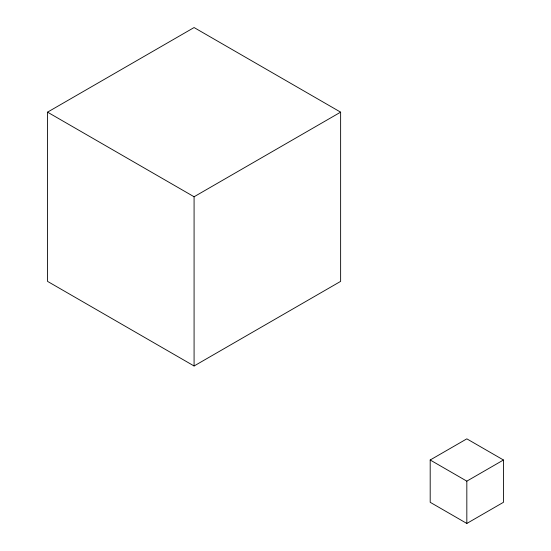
<?xml version="1.0" encoding="UTF-8"?>
<svg xmlns="http://www.w3.org/2000/svg" width="551" height="551" viewBox="0 0 551 551"><rect width="100%" height="100%" fill="white"/><g stroke="black" fill="none" stroke-linecap="round" stroke-linejoin="round"><path stroke-width="0.83" d="M47.538 112.156L194.083 27.55L340.628 112.156L340.628 281.375L194.083 365.981L47.538 281.375L47.538 112.156L194.083 196.762L340.628 112.156M430.193 459.995L466.828 438.844L503.462 459.995L503.462 502.298L466.828 523.45L430.193 502.298L430.193 459.995L466.828 481.147L503.462 459.995M466.828 481.147L466.828 523.45M194.083 196.762L194.083 365.981"/></g></svg>
